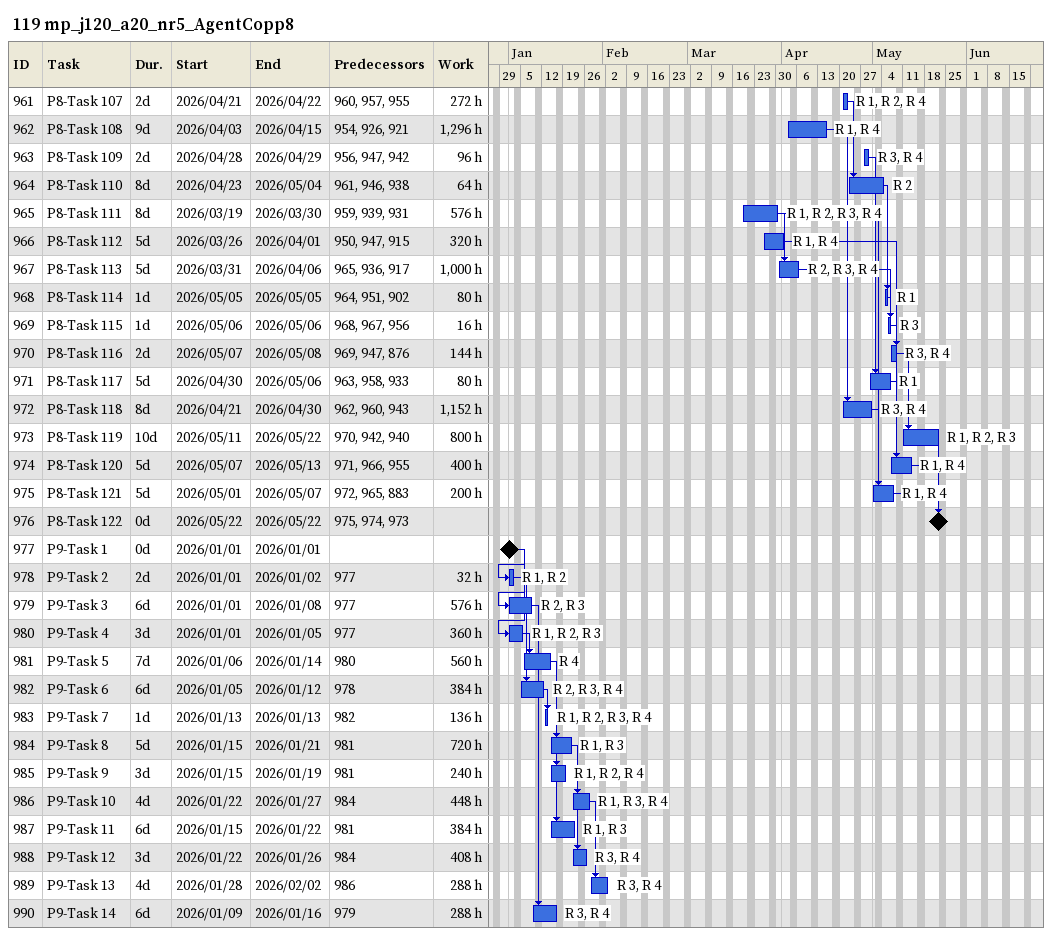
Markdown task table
119 mp_j120_a20_nr5_AgentCopp8

| ID | Task | Duration | Start | Finish | Predecessors | Resources | Work (h) |
|---|---|---|---|---|---|---|---|
| 961 | P8-Task 107 | 2d | 2026-04-21 | 2026-04-22 | 960, 957, 955 | R 1, R 2, R 4 | 272 |
| 962 | P8-Task 108 | 9d | 2026-04-03 | 2026-04-15 | 954, 926, 921 | R 1, R 4 | 1296 |
| 963 | P8-Task 109 | 2d | 2026-04-28 | 2026-04-29 | 956, 947, 942 | R 3, R 4 | 96 |
| 964 | P8-Task 110 | 8d | 2026-04-23 | 2026-05-04 | 961, 946, 938 | R 2 | 64 |
| 965 | P8-Task 111 | 8d | 2026-03-19 | 2026-03-30 | 959, 939, 931 | R 1, R 2, R 3, R 4 | 576 |
| 966 | P8-Task 112 | 5d | 2026-03-26 | 2026-04-01 | 950, 947, 915 | R 1, R 4 | 320 |
| 967 | P8-Task 113 | 5d | 2026-03-31 | 2026-04-06 | 965, 936, 917 | R 2, R 3, R 4 | 1000 |
| 968 | P8-Task 114 | 1d | 2026-05-05 | 2026-05-05 | 964, 951, 902 | R 1 | 80 |
| 969 | P8-Task 115 | 1d | 2026-05-06 | 2026-05-06 | 968, 967, 956 | R 3 | 16 |
| 970 | P8-Task 116 | 2d | 2026-05-07 | 2026-05-08 | 969, 947, 876 | R 3, R 4 | 144 |
| 971 | P8-Task 117 | 5d | 2026-04-30 | 2026-05-06 | 963, 958, 933 | R 1 | 80 |
| 972 | P8-Task 118 | 8d | 2026-04-21 | 2026-04-30 | 962, 960, 943 | R 3, R 4 | 1152 |
| 973 | P8-Task 119 | 10d | 2026-05-11 | 2026-05-22 | 970, 942, 940 | R 1, R 2, R 3 | 800 |
| 974 | P8-Task 120 | 5d | 2026-05-07 | 2026-05-13 | 971, 966, 955 | R 1, R 4 | 400 |
| 975 | P8-Task 121 | 5d | 2026-05-01 | 2026-05-07 | 972, 965, 883 | R 1, R 4 | 200 |
| 976 | P8-Task 122 | 0d | 2026-05-22 | 2026-05-22 | 975, 974, 973 |  |  |
| 977 | P9-Task 1 | 0d | 2026-01-01 | 2026-01-01 |  |  |  |
| 978 | P9-Task 2 | 2d | 2026-01-01 | 2026-01-02 | 977 | R 1, R 2 | 32 |
| 979 | P9-Task 3 | 6d | 2026-01-01 | 2026-01-08 | 977 | R 2, R 3 | 576 |
| 980 | P9-Task 4 | 3d | 2026-01-01 | 2026-01-05 | 977 | R 1, R 2, R 3 | 360 |
| 981 | P9-Task 5 | 7d | 2026-01-06 | 2026-01-14 | 980 | R 4 | 560 |
| 982 | P9-Task 6 | 6d | 2026-01-05 | 2026-01-12 | 978 | R 2, R 3, R 4 | 384 |
| 983 | P9-Task 7 | 1d | 2026-01-13 | 2026-01-13 | 982 | R 1, R 2, R 3, R 4 | 136 |
| 984 | P9-Task 8 | 5d | 2026-01-15 | 2026-01-21 | 981 | R 1, R 3 | 720 |
| 985 | P9-Task 9 | 3d | 2026-01-15 | 2026-01-19 | 981 | R 1, R 2, R 4 | 240 |
| 986 | P9-Task 10 | 4d | 2026-01-22 | 2026-01-27 | 984 | R 1, R 3, R 4 | 448 |
| 987 | P9-Task 11 | 6d | 2026-01-15 | 2026-01-22 | 981 | R 1, R 3 | 384 |
| 988 | P9-Task 12 | 3d | 2026-01-22 | 2026-01-26 | 984 | R 3, R 4 | 408 |
| 989 | P9-Task 13 | 4d | 2026-01-28 | 2026-02-02 | 986 | R 3, R 4 | 288 |
| 990 | P9-Task 14 | 6d | 2026-01-09 | 2026-01-16 | 979 | R 3, R 4 | 288 |
